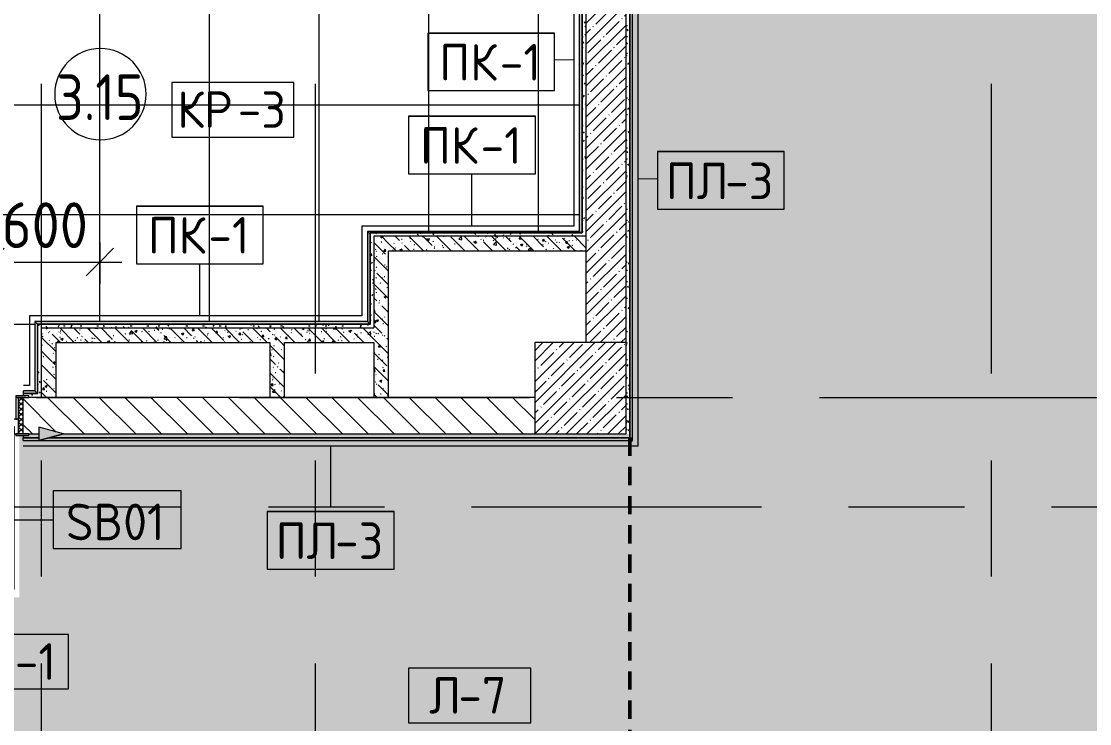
# Model space of a CAD drawing. Header units: millimetres. Extents: x -5368 to 196898, y -8553 to 29000.
# Drawn here: x 16900 to 22747, y 9314 to 13159 of the extents above; entities that cross this region are included whole.
import ezdxf

# ---------------------------------------------------------------- set-up
doc = ezdxf.new("R2010")
doc.units = ezdxf.units.MM
doc.linetypes.add('200_ШТРИХ__ш1_п0_6_', pattern=[160, 100, -60])
doc.linetypes.add('Осевая', pattern=[3175, 635, -476.25, 1587.5, -476.25])
for name, color, linetype, lineweight in [('A-ANNO-DIMS', 7, 'Continuous', 9), ('A-ANNO-DIMS-100', 7, 'Continuous', 9), ('A-AREA-IDEN', 7, 'Continuous', 9), ('A-DETL-1', 7, '200_ШТРИХ__ш1_п0_6_', 50), ('A-DETL-GENF', 7, 'Continuous', 9), ('A-DOOR', 7, 'Continuous', 9), ('A-DOOR-1', 7, 'Continuous', 13), ('A-DOOR-FRAM', 7, 'Continuous', 13), ('A-DOOR-FRAM-1', 7, 'Continuous', 9), ('A-FLOR-HRAL-IDEN', 7, 'Continuous', 9), ('A-FLOR-IDEN', 7, 'Continuous', 9), ('A-FLOR-PATT', 7, 'Continuous', 9), ('A-GENM-IDEN', 7, 'Continuous', 9), ('A-WALL', 7, 'Continuous', 9), ('I-WALL', 7, 'Continuous', 9), ('S-COLS', 7, 'Continuous', 9), ('Оси-2', 7, 'Осевая', 9)]:
    doc.layers.add(name, color=color, linetype=linetype, lineweight=lineweight)
for name, color, linetype, lineweight, true_color in [('A-FLOR-1', 7, 'Continuous', 9, 0x787878), ('A-GENM-1', 7, 'Continuous', 9, 0x004000), ('A-GENM-2', 7, 'Continuous', 9, 0x8000ff), ('A-WALL-1', 9, 'Continuous', 9, 0x808080), ('A-WALL-FNSH-1', 9, 'Continuous', 9, 0x808080), ('I-WALL-1', 7, 'Continuous', 9, 0x787878), ('I-WALL-2', 9, 'Continuous', 9, 0x808080), ('S-COLS-1', 9, 'Continuous', 9, 0x808080)]:
    doc.layers.add(name, color=color, linetype=linetype, lineweight=lineweight, true_color=true_color)
doc.styles.add('GOST Common', font='GOST_Common.ttf', dxfattribs={"width": 0.9, "height": 250})
doc.styles.add('GOST Common_1', font='GOST_Common.ttf', dxfattribs={"height": 200})
doc.styles.add('ISOCPEUR', font='isocpeur.ttf', dxfattribs={"width": 0.9, "height": 250})
doc.dimstyles.new('ISO-2_5_0_9К_БОЛЬШОЙ_округление_1', dxfattribs={"dimscale": 304.8, "dimtxt": 248.995294, "dimasz": 0.492126, "dimexe": 0.393701, "dimexo": 0, "dimgap": 0, "dimtad": 1, "dimdec": 0, "dimrnd": 10, "dimzin": 0, "dimdsep": 46, "dimtxsty": 'ISOCPEUR', "dimblk1": 'OBLIQUE', "dimblk2": 'OBLIQUE', "dimsah": 1, "dimcen": 0.09, "dimdle": 0.393701, "dimazin": 0, "dimtfac": 1, "dimtdec": 4, "dimtix": 1, "dimtmove": 0, "dimatfit": 3, "dimfxl": 1, "dimtvp": 1, "dimtolj": 1, "dimtzin": 0, "dimarcsym": 2})
pattern_1 = [(135, (0, 0), (-75.43415, -75.43415), [106.68, -17.78, 3.556, -17.78]), (135, (0, 75.39), (-75.43415, -75.43415), []), (50, (0, 0), (127.5292, -11.1576), [13.335, -146.685]), (355, (0, 0), (-24.6697, 133.74), [10.668, -117.348]), (100.451, (10.63, -0.93), (102.85973, 122.5818), [11.333, -124.663]), (46.184, (0, 35.56), (189.7552, -29.4304), [20.002, -220.027]), (96.636, (15.81, 33.1), (166.1822, 173.1996), [17, -186.995]), (351.184, (0, 35.56), (166.184, 173.1976), [16.002, -176.022]), (21, (17.78, 26.67), (106.13027, -71.58603), [13.335, -146.685]), (326, (17.78, 26.67), (43.2619, 128.93175), [10.668, -117.348]), (71.451, (26.62, 20.7), (149.392, 57.34505), [11.333, -124.663]), (37.5, (0, 0), (2.16223, 59.18836), [3.353, -112.573, 3.353, -115.773, -117.792]), (37.5, (0, 0), (2.16223, 59.18836), [-235.052, 3.353, -114.44]), (7.5, (0, 0), (46.77386, 70.12615), [3.353, -64.567, 3.353, -109.906, -44.894]), (7.5, (0, 0), (46.77386, 70.12615), [-181.178, 3.353, -41.542]), (327.5, (-39.65, 0), (94.91367, -4.01009), [3.353, -41.097, 3.353, -135.331, -184.023]), (327.5, (-39.65, 0), (94.91367, -4.01009), [-183.134, 3.353, -180.67]), (317.5, (-57.43, 0), (103.69057, 17.79882), [3.353, -54.432, 3.353, -88.748, -130.683]), (317.5, (-57.43, 0), (103.69057, 17.79882), [-149.885, 3.353, -127.33])]
pattern_2 = [(0, (0, 0), (121.92, 30.48), [10.058, -81.382, 10.058, -81.382, -487.68]), (0, (0, 0), (121.92, 30.48), [-182.88, 10.058, -172.822, 10.058, -81.382, -213.36]), (0, (0, 0), (121.92, 30.48), [-457.2, 10.058, -50.902, 10.058, -142.342]), (120, (45.72, 15.24), (-87.356454, 90.345817), [10.058, -81.382, 10.058, -81.382, -487.68]), (120, (45.72, 15.24), (-87.356454, 90.345817), [-182.88, 10.058, -172.822, 10.058, -81.382, -213.36]), (120, (45.72, 15.24), (-87.356454, 90.345817), [-457.2, 10.058, -50.902, 10.058, -142.342]), (240, (60.96, 76.2), (-34.563546, -120.825817), [10.058, -81.382, 10.058, -81.382, -487.68]), (240, (60.96, 76.2), (-34.563546, -120.825817), [-182.88, 10.058, -172.822, 10.058, -81.382, -213.36]), (240, (60.96, 76.2), (-34.563546, -120.825817), [-457.2, 10.058, -50.902, 10.058, -142.342])]

# ---------------------------------------------------------------- blocks, each defined once
blk = doc.blocks.new('110_Дверь_СКБ_1Ст_Внутренняя1 - Д-7_п__950x2100h_Туалет EW30-32897972-План раскладки напольных покрытий 3 этажа в осях 1-12')
at = {"layer": 'A-DOOR'}
h = blk.add_hatch(dxfattribs=at)
h.set_pattern_fill('FP_17', color=256, style=0, pattern_type=2)
h.set_pattern_definition([(135, (1826.41, 164.685), (-14.14214, -14.14214), []), (225, (1826.41, 164.685), (14.14214, -14.14214), [])])
h.paths.add_polyline_path([(487.5, 100), (462.5, 100), (462.5, -100), (487.5, -100)])
at = {"layer": 'A-DOOR-FRAM-1'}
h = blk.add_hatch(dxfattribs=at)
h.set_pattern_fill('FP_18', color=256, style=0, pattern_type=2)
h.set_pattern_definition([(45, (-296.384, 164.685), (-14.1421, 14.1421), []), (135, (-296.384, 164.685), (-14.1421, -14.1421), [])])
h.paths.add_polyline_path([(-437.5, 100), (-462.5, 100), (-462.5, -100), (-437.5, -100)])
at = {"layer": 'A-DOOR'}
blk.add_arc((-412.5, 100), 850, 360, 90, dxfattribs=at)
at = {"layer": 'A-DOOR-1'}
for p, q in [((-412.5, 950), (-412.5, 100)), ((-372.5, 950), (-412.5, 950)), ((-372.5, 100), (-372.5, 950)), ((-412.5, 100), (-372.5, 100))]:
    blk.add_line(p, q, dxfattribs=at)
at = {"layer": 'A-DOOR-FRAM'}
for p, q in [((-422.5, 108), (-492.5, 108)), ((-492.5, 108), (-492.5, 100)), ((-492.5, 100), (-422.5, 100)), ((-437.5, 100), (-462.5, 100)), ((-462.5, 100), (-462.5, -100)), ((-412.5, 100), (-437.5, 100)), ((-437.5, 100), (-437.5, 20)), ((-437.5, -100), (-437.5, 100)), ((-422.5, 100), (-437.5, 100)), ((-437.5, 100), (-437.5, 99)), ((-437.5, 99), (-422.5, 99)), ((-422.5, 100), (-422.5, 108)), ((-422.5, 99), (-422.5, 100)), ((-412.5, 60), (-412.5, 100)), ((-402.5, 60), (-412.5, 60)), ((-402.5, 20), (-402.5, 60)), ((437.5, 60), (427.5, 60)), ((427.5, 60), (427.5, 20)), ((437.5, 100), (437.5, 60)), ((462.5, 100), (437.5, 100)), ((517.5, 108), (447.5, 108)), ((447.5, 108), (447.5, 100)), ((462.5, 100), (447.5, 100)), ((447.5, 100), (447.5, 99)), ((447.5, 100), (517.5, 100)), ((447.5, 99), (462.5, 99)), ((462.5, 20), (462.5, 100)), ((487.5, 100), (462.5, 100)), ((462.5, 100), (462.5, -100)), ((462.5, 99), (462.5, 100)), ((487.5, -100), (487.5, 100)), ((517.5, 100), (517.5, 108)), ((-437.5, 20), (-402.5, 20)), ((-422.5, 20), (-437.5, 20)), ((-437.5, 20), (-437.5, -100)), ((-422.5, -100), (-422.5, 20)), ((427.5, 20), (462.5, 20)), ((462.5, 20), (447.5, 20)), ((447.5, 20), (447.5, -100)), ((462.5, -100), (462.5, 20)), ((-422.5, -100), (-492.5, -100)), ((-492.5, -100), (-492.5, -108)), ((-492.5, -108), (-422.5, -108)), ((-462.5, -100), (-437.5, -100)), ((-437.5, -100), (-422.5, -100)), ((-422.5, -108), (-422.5, -100)), ((447.5, -100), (462.5, -100)), ((517.5, -100), (447.5, -100)), ((447.5, -100), (447.5, -108)), ((447.5, -108), (517.5, -108)), ((462.5, -100), (487.5, -100)), ((517.5, -108), (517.5, -100))]:
    blk.add_line(p, q, dxfattribs=at)
blk = doc.blocks.new('BSC_Колонна _Прямоугольная - 500х500-V15-План раскладки напольных покрытий 3 этажа в осях 1-12')
at = {"layer": 'S-COLS'}
h = blk.add_hatch(dxfattribs=at)
h.set_pattern_fill('FP_20', color=256, style=0, pattern_type=2)
h.set_pattern_definition([(45, (-19960, -11150), (-57.02463, 57.02463), []), (45, (-19902.975, -11150), (-57.02463, 57.02463), [100.806, -20.161, 3.353, -16.808])])
h.paths.add_polyline_path([(-250, -250), (250, -250), (250, 250), (-250, 250)])
at = {"layer": 'S-COLS-1'}
for p, q in [((250, 250), (-250, 250)), ((-250, 250), (-250, -250)), ((250, -250), (250, 250)), ((-250, -250), (250, -250))]:
    blk.add_line(p, q, dxfattribs=at)
blk = doc.blocks.new('Плинтус - Плинтус темный _ст_школа_-33413896-План раскладки напольных покрытий 3 этажа в осях 1-12')
at = {"layer": 'A-GENM-1'}
blk.add_hatch(color=256, dxfattribs=at).paths.add_polyline_path([(-15, -15), (2865, -15), (2880, 0), (0, 0)])
for p, q in [((-45, -45), (2835, -45)), ((0, 0), (-15, -15)), ((-15, -15), (2865, -15)), ((0, 0), (2880, 0)), ((2865, -15), (2880, 0))]:
    blk.add_line(p, q, dxfattribs=at)
blk = doc.blocks.new('Плинтус - Плинтус темный _ст_школа_-33413861-План раскладки напольных покрытий 3 этажа в осях 1-12')
at = {"layer": 'A-GENM-1'}
h = blk.add_hatch(color=256, dxfattribs=at)
h.paths.add_polyline_path([(3336, -15), (3321, 0), (141.6, 0), (85.6, -15), (2121.6, -15)])
h.paths.add_polyline_path([(61.4, -15), (84.8, -15), (84.8, 0), (0, 0), (0, -15)])
for p, q in [((0, 0), (84.8, 0)), ((0, -15), (0, 0)), ((0, -15), (84.8, -15)), ((0, -45), (3366, -45)), ((85.6, -15), (3336, -15)), ((141.6, 0), (3321, 0)), ((3336, -15), (3321, 0))]:
    blk.add_line(p, q, dxfattribs=at)
blk = doc.blocks.new('Плинтус - Плинтус керамогранит светло-серый-29857476-План раскладки напольных покрытий 3 этажа в осях 1-12')
at = {"layer": 'A-GENM-2'}
blk.add_hatch(color=256, dxfattribs=at).paths.add_polyline_path([(1897.1, -8.7), (1897.1, 0), (10, 0), (10, -15), (1890.9, -15)])
for p, q in [((10, 0), (1897.2, 0)), ((10, -15), (1890.9, -15)), ((10, -45), (1860.9, -45)), ((1890.9, -15), (1897.3, -8.6))]:
    blk.add_line(p, q, dxfattribs=at)
blk = doc.blocks.new('Плинтус - Плинтус керамогранит светло-серый-29857477-План раскладки напольных покрытий 3 этажа в осях 1-12')
at = {"layer": 'A-GENM-2'}
blk.add_hatch(color=256, dxfattribs=at).paths.add_polyline_path([(1160, 0), (1159, 0), (1159, -8.7), (8.7, -8.7), (15, -15), (1175, -15), (1168.7, -8.7)])
for p, q in [((8.6, -8.6), (15, -15)), ((15, -15), (1175, -15)), ((45, -45), (1205, -45)), ((1175, -15), (1160, 0))]:
    blk.add_line(p, q, dxfattribs=at)
blk = doc.blocks.new('Плинтус - Плинтус керамогранит светло-серый-29857478-План раскладки напольных покрытий 3 этажа в осях 1-12')
at = {"layer": 'A-GENM-2'}
blk.add_hatch(color=256, dxfattribs=at).paths.add_polyline_path([(492.1, 0), (0, 0), (-15, -15), (477.1, -15)])
for p, q in [((-45, -45), (447.1, -45)), ((0, 0), (-15, -15)), ((-15, -15), (477.1, -15)), ((0, 0), (492.1, 0)), ((477.1, -15), (492.1, 0))]:
    blk.add_line(p, q, dxfattribs=at)
blk = doc.blocks.new('Плинтус - Плинтус керамогранит светло-серый-29857479-План раскладки напольных покрытий 3 этажа в осях 1-12')
at = {"layer": 'A-GENM-2'}
blk.add_hatch(color=256, dxfattribs=at).paths.add_polyline_path([(1820, 0), (0, 0), (15, -15), (1835, -15)])
for p, q in [((0, 0), (1820, 0)), ((0, 0), (15, -15)), ((15, -15), (1835, -15)), ((45, -45), (1865, -45)), ((1835, -15), (1820, 0))]:
    blk.add_line(p, q, dxfattribs=at)
blk = doc.blocks.new('Плинтус - Плинтус керамогранит светло-серый-29857480-План раскладки напольных покрытий 3 этажа в осях 1-12')
at = {"layer": 'A-GENM-2'}
blk.add_hatch(color=256, dxfattribs=at).paths.add_polyline_path([(380.8, 0), (0, 0), (-15, -15), (365.8, -15)])
for p, q in [((-45, -45), (335.8, -45)), ((0, 0), (-15, -15)), ((-15, -15), (365.8, -15)), ((0, 0), (380.8, 0)), ((365.8, -15), (380.8, 0))]:
    blk.add_line(p, q, dxfattribs=at)
blk = doc.blocks.new('Плинтус - Плинтус керамогранит светло-серый-29857481-План раскладки напольных покрытий 3 этажа в осях 1-12')
at = {"layer": 'A-GENM-2'}
blk.add_hatch(color=256, dxfattribs=at).paths.add_polyline_path([(77.2, 0), (0, 0), (15, -15), (77.2, -15)])
for p, q in [((0, 0), (77.2, 0)), ((0, 0), (15, -15)), ((15, -15), (77.2, -15)), ((45, -45), (77.2, -45)), ((77.2, 0), (77.2, -15))]:
    blk.add_line(p, q, dxfattribs=at)
blk = doc.blocks.new('Начало раскладки_красным - Начало раскладки_красным-26110621-План раскладки напольных покрытий 3 этажа в осях 1-12')
at = {"layer": 'A-DETL-GENF'}
for points in [[(-36.2, 264.8), (36.2, 264.8), (0, 400)], [(-264.8, -36.2), (-264.8, 36.2), (-400, 0)], [(264.8, -36.2), (400, 0), (264.8, 36.2)]]:
    blk.add_hatch(color=256, dxfattribs=at).paths.add_polyline_path(points)
for p, q in [((0, 400), (-36.2, 264.8)), ((0, 400), (-36.2, 264.8)), ((36.2, 264.8), (0, 400)), ((0, 400), (36.2, 264.8)), ((-36.2, 264.8), (36.2, 264.8)), ((-36.2, 264.8), (36.2, 264.8)), ((0, 30), (0, 264.8)), ((-264.8, 36.2), (-400, 0)), ((-400, 0), (-264.8, 36.2)), ((-400, 0), (-264.8, -36.2)), ((-400, 0), (-264.8, -36.2)), ((-264.8, -36.2), (-264.8, 36.2)), ((-264.8, 36.2), (-264.8, -36.2)), ((-30, 0), (-264.8, 0)), ((30, 0), (264.8, 0)), ((400, 0), (264.8, 36.2)), ((264.8, 36.2), (264.8, -36.2)), ((400, 0), (264.8, 36.2)), ((264.8, 36.2), (264.8, -36.2)), ((400, 0), (264.8, -36.2)), ((264.8, -36.2), (400, 0))]:
    blk.add_line(p, q, dxfattribs=at)
blk.add_circle((0, 0), 30, dxfattribs=at)
blk = doc.blocks.new('Марка_Помещения - Номер-25198446-План раскладки напольных покрытий 3 этажа в осях 1-12')
at = {"layer": 'A-AREA-IDEN'}
for start, end in [(360, 180), (180, 360)]:
    blk.add_arc((0, 0), 2.5, start, end, dxfattribs=at)
blk = doc.blocks.new('М_перекрытий_ЭП - Типоразмер-25383776-План раскладки напольных покрытий 3 этажа в осях 1-12')
at = {"layer": 'A-FLOR-IDEN'}
for p, q in [((3.352, 1.578), (-3.336, 1.578)), ((-3.336, 1.578), (-3.336, -1.406)), ((3.352, -1.406), (3.352, 1.578)), ((-3.336, -1.406), (3.352, -1.406))]:
    blk.add_line(p, q, dxfattribs=at)
blk = doc.blocks.new('DIMBLOCK28-План раскладки напольных покрытий 3 этажа в осях 1-12')
at = {"layer": 'A-ANNO-DIMS-100'}
for p, q in [((16730, 11300), (16730, 11961.2)), ((17330, 11947.3), (17330, 11721.2)), ((17330, 11841.2), (17330, 11947.3)), ((16730, 11841.2), (17450, 11841.2)), ((16730, 11841.2), (16730, 11300))]:
    blk.add_line(p, q, dxfattribs=at)
at = {"layer": 'A-ANNO-DIMS-100', "lineweight": 20}
for p, q in [((16730, 11841.2), (16805, 11916.2)), ((17330, 11841.2), (17405, 11916.2)), ((16730, 11841.2), (16655, 11766.2)), ((17330, 11841.2), (17255, 11766.2))]:
    blk.add_line(p, q, dxfattribs=at)
at = {"layer": 'A-ANNO-DIMS-100', "color": 0, "insert": (16793, 12167.8), "char_height": 250, "width": 568.858, "attachment_point": 1, "line_spacing_factor": 1.149209, "style": 'ISOCPEUR'}
blk.add_mtext('600', dxfattribs=at)
blk = doc.blocks.new('_Oblique')
at = {"color": 0, "linetype": 'ByBlock', "lineweight": -2}
blk.add_line((-0.5, -0.5), (0.5, 0.5), dxfattribs=at)
blk = doc.blocks.new('Mark Reiling - Mark Reiling-26174330-План раскладки напольных покрытий 3 этажа в осях 1-12')
at = {"layer": 'A-GENM-IDEN'}
for p, q in [((-3.47, 1.49), (-3.47, -1.663)), ((-3.47, 1.49), (3.47, 1.49)), ((3.47, 1.49), (-3.47, 1.49)), ((-3.47, 1.49), (-3.47, -1.663)), ((3.47, -1.663), (3.47, 1.49)), ((3.47, -1.663), (3.47, 1.49)), ((-3.47, -1.663), (3.47, -1.663)), ((-3.47, -1.663), (3.47, -1.663))]:
    blk.add_line(p, q, dxfattribs=at)
blk = doc.blocks.new('М_ограждение1 - Типоразмер-32868623-План раскладки напольных покрытий 3 этажа в осях 1-12')
at = {"layer": 'A-FLOR-HRAL-IDEN'}
for p, q in [((3.352, 1.797), (-3.648, 1.797)), ((-3.648, 1.797), (-3.648, -1.359)), ((3.352, -1.359), (3.352, 1.797)), ((-3.648, -1.359), (3.352, -1.359))]:
    blk.add_line(p, q, dxfattribs=at)

msp = doc.modelspace()

# ---------------------------------------------------------------- hatches: boundary and pattern name
at = {"layer": 'A-FLOR-PATT'}
h = msp.add_hatch(color=256, dxfattribs=at)
h.paths.add_polyline_path([(3168.2, 7680), (3168.2, 7682.7), (2007, 7682.7), (2007, 7680), (2242.9, 7680), (2243.2, 7682.7), (2333.2, 7682.7), (2333.4, 7680), (2549.5, 7680)])
h.paths.add_polyline_path([(3219.7, 7703.5), (3235, 7703.5), (3235, 7730), (3225, 7730), (3225, 7760), (3270, 7760), (3270, 7908), (3285, 7908), (3285, 7920), (4098.1, 7921), (4098.1, 8902), (4210.3, 8899.4), (4321.5, 8884.3), (4430.3, 8856.6), (4535.2, 8817), (4635, 8765.7), (4728.5, 8703.6), (4814.3, 8631.3), (4891.4, 8549.8), (4958.9, 8460.1), (5015.9, 8363.4), (5061.6, 8261), (5095.4, 8154), (5134.3, 8218.9), (5181.8, 8277.7), (5237, 8329.5), (5298.9, 8373), (5367.6, 8408.1), (5437.6, 8432.5), (5511.8, 8447.2), (5587.3, 8451.5), (5587.3, 7920), (13584.2, 7921), (13584.2, 8947.1), (13697.2, 8945.7), (13809.3, 8932), (13919.4, 8906.3), (14026, 8868.9), (14128, 8820.2), (14224.1, 8760.8), (14320, 8684.8), (14394.3, 8612.7), (14466.5, 8525.7), (14532.7, 8423.9), (14580.6, 8331.1), (14621.2, 8225.6), (14650.3, 8116.4), (14688.7, 8162.2), (14734, 8201.2), (14785, 8232.4), (14840.3, 8254.9), (14898.6, 8268.2), (14958.3, 8271.9), (14958.3, 7920), (20210.1, 7920.5), (20210.1, 7935.5), (22604.9, 7935.5), (22604.9, 8947.1), (22717.9, 8945.7), (22830.1, 8932), (22940.1, 8906.3), (23046.7, 8868.9), (23152.1, 8818.1), (23244.8, 8760.8), (23340.7, 8684.8), (23415, 8612.7), (23487.2, 8525.7), (23553.4, 8423.9), (23601.3, 8331.1), (23642, 8225.6), (23671, 8116.4), (23709.4, 8162.2), (23754.7, 8201.2), (23805.7, 8232.4), (23861, 8254.9), (23919.3, 8268.2), (23979, 8271.9), (23979, 7920), (26415, 7921), (26415, 8900), (26455, 8900), (26455, 8793.6), (26538.9, 8793.4), (26642.1, 8781.1), (26743.2, 8756.9), (26840.8, 8721.2), (26933.6, 8674.4), (27020.4, 8617.2), (27099.9, 8550.3), (27171.2, 8474.6), (27233.2, 8391.2), (27285.1, 8301.2), (27326.2, 8205.7), (27355.9, 8106.1), (27374, 8003.8), (27380, 7920), (27465, 7921), (27465, 7936), (30494.4, 7936), (30494.4, 8897.4), (30606.6, 8894.9), (30717.8, 8879.7), (30826.6, 8852.1), (30936.9, 8809.8), (31031.4, 8761.2), (31124.9, 8699.1), (31210.7, 8626.8), (31287.9, 8545.3), (31355.4, 8455.6), (31412.4, 8358.9), (31458.1, 8256.4), (31492, 8149.4), (31531.6, 8215.2), (31578.5, 8273.3), (31633.8, 8325), (31695.7, 8368.6), (31763.5, 8403.3), (31834.6, 8428), (31908.9, 8442.7), (31984.5, 8446.9), (31984.5, 7920), (33010, 7921), (33010, 7936), (38504, 7936), (38504, 7989.9), (38498.9, 7989.9), (38498.9, 8117.6), (37568, 8117.6), (37573.3, 8219.4), (37590.7, 8325.3), (37615.8, 8418.6), (37652.5, 8513.7), (37698.9, 8604.4), (37757.7, 8693.5), (37819.1, 8768.8), (37891.4, 8840.6), (37970.9, 8904.5), (38056.7, 8959.6), (38155, 9008.1), (38243.2, 9041.4), (38135.8, 9081.9), (38044.9, 9127.3), (37955.6, 9184.5), (37871.9, 9252), (37795.9, 9328.1), (37728.6, 9411.9), (37670.7, 9502.5), (37623, 9598.8), (37585.9, 9699.7), (37559.9, 9804), (37545.3, 9910.5), (37542.3, 10018), (38498.9, 10018), (38498.9, 10129.9), (38519, 10130), (38504, 10145), (38504, 10664), (37954, 10664), (37954, 11235), (38234, 11235), (38234, 12138.5), (38041.4, 12138.5), (38041.4, 13508.5), (38239.6, 13508.5), (38234, 13514.1), (38234, 14964), (33646, 14964), (33646, 14565), (32974, 14565), (32974, 14944), (31797.6, 14944), (31797.6, 13744), (31781.2, 13744), (31781.2, 10859), (20231, 10859), (20230, 10864), (16910, 10864), (16910, 10879), (16910, 10880), (16910, 10892), (16888.9, 10892), (16888.9, 10005.1), (16787.2, 10008.6), (16686.5, 10023.7), (16588.2, 10050), (16493.5, 10087.4), (16403.7, 10135.3), (16319.9, 10193.1), (16243.2, 10260), (16174.6, 10335.2), (16114.9, 10417.7), (16065.1, 10506.4), (16023.3, 10608.1), (15995.7, 10705.3), (15979.7, 10798.2), (15973.9, 10892), (15960, 10892), (15960, 10880), (15361, 10880), (15361, 10892), (15336, 10892), (15336, 10890), (15333.9, 10890), (15333.9, 10005.1), (15232.2, 10008.6), (15131.5, 10023.7), (15033.2, 10050), (14938.5, 10087.4), (14848.7, 10135.3), (14764.9, 10193.1), (14688.2, 10260), (14619.6, 10335.2), (14559.9, 10417.7), (14510.1, 10506.4), (14468.3, 10608.1), (14440.7, 10705.3), (14424.7, 10798.2), (14418.9, 10892), (14411, 10892), (14411, 10880), (14411, 10879), (14411, 10864), (12925.3, 10864), (12925.3, 10880), (425, 10880), (425, 10615.3), (411, 10600.3), (412, 10598.3), (414.3, 10596), (432, 10596), (432, 8796), (412, 8796), (412, 8795), (426, 8781), (426, 8536), (1286, 8536), (1286, 7936), (1885, 7936), (1885, 7921), (1885, 7920), (1885, 7908), (1899.8, 7908), (1899.8, 8506.5), (3269.7, 8506.5), (3269.7, 7906.5), (3219.7, 7906.5), (3219.7, 8456.5), (1949.8, 8456.5), (1949.8, 7906.5), (1900, 7906.5), (1900, 7760), (1945, 7760), (1945, 7730), (1935, 7730), (1935, 7703.5), (3168.2, 7703.5)])
h.paths.add_polyline_path([(31894.5, 7920), (31894.5, 8349.4), (31827.3, 8331.6), (31763.1, 8303.4), (31704.8, 8266.4), (31652.5, 8220.5), (31607.8, 8167.2), (31571.8, 8107.7), (31545.3, 8043.4), (31528.9, 7975.8), (31524.2, 7920), (31875, 7920)])
h.paths.add_polyline_path([(31432.2, 7920), (31426.9, 8011.3), (31408.7, 8114.6), (31378.7, 8215.2), (31337.2, 8311.6), (31284.9, 8402.6), (31222.4, 8486.9), (31150.5, 8563.4), (31070.3, 8631), (30982.7, 8689), (30889.1, 8736.3), (30790.6, 8772.6), (30688.5, 8797.2), (30584.4, 8809.8), (30584.4, 7920), (31426.9, 7920)])
h.paths.add_polyline_path([(26883.4, 7920), (27288.8, 7921), (27282.8, 8003.8), (27268.1, 8086.7), (27240.9, 8176.8), (27203.4, 8263.2), (27156.1, 8344.5), (27099.6, 8419.9), (27034.7, 8488), (26962.3, 8548.2), (26883.4, 8599.5), (26799, 8641.2), (26710.3, 8672.8), (26618.6, 8693.8), (26525, 8704), (26525, 7920), (26585.9, 7920)])
h.paths.add_polyline_path([(23602, 7920), (23597.7, 8003.8), (23578.3, 8116.4), (23549.5, 8216.5), (23515.1, 8303.3), (23466.4, 8395.2), (23408.1, 8481.2), (23333.9, 8566.8), (23265.1, 8631.8), (23182.3, 8694.6), (23093, 8748), (22998.6, 8791.3), (22899.9, 8824.2), (22798.3, 8846.1), (22694.9, 8856.8), (22694.9, 7920), (23597.7, 7920)])
h.paths.add_polyline_path([(23698.7, 7920), (23889, 7921), (23889, 8169.4), (23834.5, 8145.8), (23786.2, 8111.2), (23746.4, 8067.1), (23716.8, 8015.7), (23698.7, 7959.1), (23694.9, 7920)])
h.paths.add_polyline_path([(14813.8, 7920), (14868.3, 7920), (14868.3, 8169.4), (14813.8, 8145.8), (14765.5, 8111.2), (14725.7, 8067.1), (14696.1, 8015.7), (14678, 7959.1), (14674.2, 7920), (14791.7, 7920)])
h.paths.add_polyline_path([(14532.7, 7920), (14581.3, 7920), (14576.9, 8003.8), (14557.6, 8116.4), (14528.8, 8216.5), (14494.3, 8303.3), (14445.7, 8395.2), (14387.3, 8481.2), (14313.2, 8566.8), (14244.4, 8631.8), (14161.5, 8694.6), (14072.3, 8748), (13977.8, 8791.3), (13879.2, 8824.2), (13777.6, 8846.1), (13674.2, 8856.8), (13674.2, 7920), (14224.3, 7920)])
h.paths.add_polyline_path([(5395, 7920), (5499.8, 7920), (5499.8, 8354.4), (5431.9, 8336.6), (5366.2, 8307.7), (5302.8, 8266.1), (5255.6, 8224.7), (5210.6, 8170.9), (5174.5, 8110.8), (5148, 8045.8), (5131.9, 7977.5), (5127.4, 7920), (5367.6, 7920)])
h.paths.add_polyline_path([(5012.2, 7920), (5035.7, 7920), (5030.4, 8012.3), (5012.2, 8115.7), (4982.2, 8216.2), (4940.7, 8312.6), (4888.1, 8404), (4825.9, 8487.9), (4754.1, 8564.3), (4673.9, 8632), (4586.4, 8689.9), (4492.8, 8737.3), (4394.3, 8773.6), (4292.3, 8798.2), (4188.1, 8810.8), (4188.1, 7920)])
h.paths.add_polyline_path([(26365, 7921), (24051, 7921), (24051, 7936), (26365, 7936)])
h.paths.add_polyline_path([(17270, 7921), (15009.3, 7921), (15009.3, 7936), (20209.3, 7936), (20209.3, 7921), (17658.1, 7921)])
h.paths.add_polyline_path([(9417.1, 7921), (6529.3, 7921), (6530, 7936), (13569.3, 7936), (13569.3, 7921), (10790.6, 7921)])
h.paths.add_polyline_path([(3308.9, 7921), (3285, 7921), (3285, 7936), (4030, 7936), (4030, 7921), (3313.3, 7921)])
h.paths.add_polyline_path([(38498.9, 8207.6), (38498.9, 8994.8), (38435.6, 8990.8), (38342.6, 8975.2), (38243.2, 8946.2), (38147.8, 8905.6), (38068, 8861.4), (37987, 8803.7), (37913.1, 8737.2), (37847.1, 8662.7), (37790, 8581.2), (37742.4, 8493.9), (37705, 8401.7), (37678.3, 8305.8), (37662.6, 8207.6), (38462.7, 8207.6)])
h.paths.add_polyline_path([(38498.9, 9089.2), (38498.9, 9928), (37634.3, 9928), (37647.7, 9824.3), (37673, 9722.8), (37709.8, 9624.9), (37757.7, 9531.9), (37816, 9445), (37883.9, 9365.5), (37960.6, 9294.3), (38046.1, 9231.8), (38142.3, 9178), (38232.1, 9139.9), (38332.5, 9110.4), (38440.7, 9092.4)])
h.paths.add_polyline_path([(16798.9, 10097.9), (16798.9, 10891), (16465.2, 10891), (16465.2, 10863.8), (16363.5, 10891), (16064.5, 10891), (16070.5, 10798.2), (16090, 10697.9), (16122.3, 10600.2), (16160.4, 10517.8), (16212.9, 10433.3), (16275.5, 10356), (16347.1, 10286.9), (16426.7, 10227.3), (16513, 10177.8), (16604.8, 10139.5), (16700.6, 10112.7), (16787.2, 10099.7)])
h.paths.add_polyline_path([(15243.9, 10097.9), (15243.9, 10890), (15163.2, 10890), (15065.3, 10863.8), (15065.3, 10890), (14535.7, 10890), (14535.7, 10863.8), (14510.7, 10870.5), (14515.5, 10798.2), (14535, 10697.9), (14567.3, 10600.2), (14605.4, 10517.8), (14657.9, 10433.3), (14720.5, 10356), (14792.1, 10286.9), (14871.7, 10227.3), (14958, 10177.8), (15049.8, 10139.5), (15145.6, 10112.7), (15232.2, 10099.7)])
h.paths.add_polyline_path([(38520, 10130), (38519, 10680), (38519, 10679), (38519, 10130)])
h.paths.add_polyline_path([(38494.5, 10679), (38494.5, 10680), (37970, 10680), (37970.2, 10679), (38260.7, 10679)])
h.paths.add_polyline_path([(15960, 10864), (15361, 10864), (15361, 10879), (15960, 10879), (15960, 10871.3)])
h.paths.add_polyline_path([(390, 10876.4), (410, 10876.4), (410, 10880), (336, 10880), (336, 10876.4)])
h.paths.add_polyline_path([(17658.1, 10879), (20231, 10880), (20230, 10880), (17130, 10879)])
h.paths.add_polyline_path([(38250, 11220), (38250, 11221), (38249, 11220)])
h.paths.add_polyline_path([(38532, 12100), (38532, 12124.3), (38490, 12124.3), (38490, 12100)])
h.paths.add_polyline_path([(38680, 12161), (38680, 12185), (38710, 12185), (38710, 12175), (38750, 12175), (38750, 12368.8), (38747.7, 12370), (38747.7, 13475), (38710, 13475), (38710, 13465), (38680, 13465), (38680, 13505), (38641.4, 13505), (38641.4, 13499.1), (38677.9, 13499.1), (38662.9, 13484.1), (38641.4, 13484.1), (38641.4, 13458.5), (38533.5, 13458.5), (38533.5, 12188.5), (38641.4, 12188.5), (38641.4, 12161)])
h.paths.add_polyline_path([(38260.7, 12188.5), (38488.5, 12188.5), (38488.5, 13458.5), (38091.4, 13458.5), (38091.4, 12188.5), (38250, 12188.5)])
h.paths.add_polyline_path([(38490, 13525), (38532, 13526.1), (38532, 13550), (38490, 13550), (38490, 13532.1)])
h.paths.add_polyline_path([(31781.2, 13759), (31782.6, 13760), (31782.6, 14960), (31781.2, 14959), (31781.2, 13760)])
h.paths.add_polyline_path([(33630, 14580), (33631, 14580.1), (33631, 14979), (33630, 14979), (33630, 14600)])
h.paths.add_polyline_path([(32989, 14580), (32990, 14580), (32989, 14960), (32989, 14959), (32989, 14580.3)])
h = msp.add_hatch(color=256, dxfattribs=at)
h.paths.add_polyline_path([(31782.2, 10859), (31782.2, 13744), (20246, 13744), (20246, 10864), (20242.2, 10864), (20242.2, 10859), (28646.2, 10859)])
h.paths.add_polyline_path([(12925.3, 10880), (12925.3, 11760), (12361.3, 11760.5), (12361.3, 11800), (12925.3, 11800), (12925.3, 12640), (12361.3, 12640), (12361.3, 12680), (12925.3, 12680), (12925.3, 13520), (12361.3, 13520), (12361.3, 13560), (12925.3, 13560), (12925.3, 14429.9), (12361.3, 14429.9), (12361.3, 14469.9), (12925.3, 14469.9), (12925.3, 14565), (12114.5, 14565), (12114.5, 14560), (10314.5, 14560), (10314.5, 14565), (8900, 14565), (8900, 14560), (7100, 14560), (7100, 14565), (6124, 14565), (6124, 14964), (5676, 14964), (5676, 13984), (3094, 13984), (3094, 14944), (426, 14944), (426, 13574), (411, 13559), (415.3, 13554.7), (432, 13554.7), (432, 11754.7), (413.1, 11754.7), (425, 11742.8), (425, 10880), (12164.1, 10880)])
h.paths.add_polyline_path([(3109, 13999), (3110, 14000), (3109, 13999.5)])
h.paths.add_polyline_path([(12940.3, 14469.9), (12941.3, 14469.9), (12940.3, 14519.9)])
h.paths.add_polyline_path([(6139, 14580), (6140, 14580), (6139, 14580.8)])
h.paths.add_polyline_path([(12941.2, 14976), (12941.3, 14976), (12941.2, 14979)])
h = msp.add_hatch(dxfattribs=at)
h.set_pattern_fill('FP_38', color=256, style=0, pattern_type=2)
h.set_pattern_definition([(270, (17930, 12701), (600, 4e-14), []), (0, (17930, 12701), (0, 600), [])])
h.paths.add_polyline_path([(16330, 10911), (16371.1, 10911), (16465.2, 10936.2), (16465.2, 10911), (16860, 10911.6), (16860, 10940), (16850, 10940), (16850, 10980), (16870, 10980), (16870, 11108), (16910, 11108), (16910, 11120), (16990, 11121), (16990, 11500), (18810, 11501), (18809, 11501), (16989, 11500), (16989, 11120.2), (16911.8, 11120.2), (16911.8, 11135.2), (16974, 11135.2), (16974, 11516), (18794, 11516), (18794, 12008.1), (19954, 12008.1), (19954, 13889), (18599.3, 13889), (18599.3, 14569), (18079.3, 14569), (18079.3, 14949), (16922, 14949), (16922, 14238), (15906, 14238), (15906, 11136), (15961, 11136), (15960, 11121), (15891, 11121), (15891, 14249), (16911, 14250), (16910, 14250), (15890, 14249), (15891, 11120), (15960, 11120), (15960, 11108), (16000, 11108), (16000, 10980), (16020, 10980), (16020, 10940), (16010, 10940), (16010, 10911), (16284.6, 10911)])
h.paths.add_polyline_path([(16766.2, 11164.8), (16693.8, 11164.8), (16730, 11300)])
at = {"layer": 'I-WALL'}
h = msp.add_hatch(dxfattribs=at)
h.set_pattern_fill('FP_12', color=256, style=0, pattern_type=2)
h.set_pattern_definition([(45, (0, 0), (-57.02463, 57.02463), []), (45, (57.025, 0), (-57.02463, 57.02463), [100.806, -20.161, 3.353, -16.808])])
h.paths.add_polyline_path([(20210, 11400), (20210, 14980), (19990, 14980), (19990, 11400)])
h = msp.add_hatch(dxfattribs=at)
h.set_pattern_fill('FP_10', color=256, style=0, pattern_type=2)
h.set_pattern_definition([(135, (0, 0), (-70.7107, -70.7107), [])])
h.paths.add_polyline_path([(19710, 10900), (19710, 11100), (16910, 11100), (16910, 10900), (16994.8, 10900), (16994.8, 10936.2), (17130, 10900), (19031.6, 10900)])
h.paths.add_polyline_path([(15941.2, 10900), (15960, 10900), (15960, 11100), (15361, 11100), (15361, 10900), (15930, 10900)])
h.paths.add_polyline_path([(14400.5, 10900), (14411, 10902.8), (14411, 11100), (14210, 11100), (14210, 10900), (14381, 10900)])
at = {"layer": 'I-WALL-1'}
h = msp.add_hatch(dxfattribs=at)
h.set_pattern_fill('FP_19', color=256, style=0, pattern_type=2)
h.set_pattern_definition(pattern_1)
h.paths.add_polyline_path([(18910, 11100), (18910, 11981.9), (18830, 11981.9), (18830, 11100)])
h = msp.add_hatch(dxfattribs=at)
h.set_pattern_fill('FP_19', color=256, style=0, pattern_type=2)
h.set_pattern_definition(pattern_1)
h.paths.add_polyline_path([(19990, 11901.9), (19990, 11981.9), (18910, 11981.9), (18910, 11901.9), (19031.6, 11901.9)])
h = msp.add_hatch(dxfattribs=at)
h.set_pattern_fill('FP_19', color=256, style=0, pattern_type=2)
h.set_pattern_definition(pattern_1)
h.paths.add_polyline_path([(17090, 11100), (17090, 11480), (17010, 11480), (17010, 11100)])
h = msp.add_hatch(dxfattribs=at)
h.set_pattern_fill('FP_19', color=256, style=0, pattern_type=2)
h.set_pattern_definition(pattern_1)
h.paths.add_polyline_path([(18830, 11400), (18830, 11480), (17090, 11480), (17090, 11400), (18340, 11400)])
h = msp.add_hatch(dxfattribs=at)
h.set_pattern_fill('FP_19', color=256, style=0, pattern_type=2)
h.set_pattern_definition(pattern_1)
h.paths.add_polyline_path([(18340, 11100), (18340, 11400), (18260, 11400), (18260, 11100)])
at = {"layer": 'I-WALL-2'}
h = msp.add_hatch(dxfattribs=at)
h.set_pattern_fill('FP_36', color=256, style=0, pattern_type=2)
h.set_pattern_definition(pattern_2)
h.paths.add_polyline_path([(19970, 12001.9), (19990, 12001.9), (19990, 13920), (19970, 13920), (19970, 12002.9)])
h = msp.add_hatch(dxfattribs=at)
h.set_pattern_fill('FP_36', color=256, style=0, pattern_type=2)
h.set_pattern_definition(pattern_2)
h.paths.add_polyline_path([(20210, 10900), (20230, 10900), (20230, 13780), (20210, 13780), (20210, 11400)])
h = msp.add_hatch(dxfattribs=at)
h.set_pattern_fill('FP_36', color=256, style=0, pattern_type=2)
h.set_pattern_definition(pattern_2)
h.paths.add_polyline_path([(18830, 11480), (18830, 12001.9), (18810, 12001.9), (18810, 11480)])
h = msp.add_hatch(dxfattribs=at)
h.set_pattern_fill('FP_36', color=256, style=0, pattern_type=2)
h.set_pattern_definition(pattern_2)
h.paths.add_polyline_path([(19990, 11981.9), (19990, 12001.9), (18830, 12001.9), (18830, 11981.9), (19031.6, 11981.9)])
h = msp.add_hatch(dxfattribs=at)
h.set_pattern_fill('FP_36', color=256, style=0, pattern_type=2)
h.set_pattern_definition(pattern_2)
h.paths.add_polyline_path([(17010, 11120), (17010, 11500), (16990, 11500), (16990, 11120)])
h = msp.add_hatch(dxfattribs=at)
h.set_pattern_fill('FP_36', color=256, style=0, pattern_type=2)
h.set_pattern_definition(pattern_2)
h.paths.add_polyline_path([(18810, 11480), (18810, 11500), (17010, 11500), (17010, 11480), (17658.1, 11480)])
h = msp.add_hatch(dxfattribs=at)
h.set_pattern_fill('FP_36', color=256, style=0, pattern_type=2)
h.set_pattern_definition(pattern_2)
h.paths.add_polyline_path([(16971.4, 11100), (17010, 11100), (17010, 11120), (16910, 11120), (16910, 11108), (16940, 11107.5), (16940, 11100)])
h.paths.add_polyline_path([(15930, 11100), (15930, 11108), (15960, 11108), (15960, 11120), (15890, 11120), (15890, 11100)])
h = msp.add_hatch(dxfattribs=at)
h.set_pattern_fill('FP_36', color=256, style=0, pattern_type=2)
h.set_pattern_definition(pattern_2)
h.paths.add_polyline_path([(20230, 10880), (20230, 10900), (17130, 10900), (17055.4, 10880), (20210, 10880)])
h.paths.add_polyline_path([(16994.8, 10880), (16994.8, 10900), (16940, 10900), (16940, 10892), (16910, 10892), (16910, 10880), (16971.4, 10880)])
h.paths.add_polyline_path([(15941.2, 10880), (15960, 10880), (15960, 10892), (15930, 10892), (15930, 10900), (15391, 10900), (15391, 10892), (15361, 10892), (15361, 10880), (15930, 10880)])
h.paths.add_polyline_path([(14381, 10880), (14411, 10880), (14411, 10892), (14381, 10892), (14381, 10900), (12961.3, 10900), (12961.3, 10880), (14224.3, 10880)])

# ---------------------------------------------------------------- linework, layer by layer
at = {"layer": 'A-DETL-1'}
msp.add_line((20230, 10880), (20230, 7921), dxfattribs=at)
at = {"layer": 'A-FLOR-1'}
for p, q in [((20231, 10859), (20231, 10864)), ((20242.2, 10864), (20242.2, 10859))]:
    msp.add_line(p, q, dxfattribs=at)
at = {"layer": 'A-FLOR-HRAL-IDEN'}
msp.add_line((16611.8, 10430.4), (17074.4, 10430.4), dxfattribs=at)
at = {"layer": 'A-GENM-IDEN'}
for p, q in [((19924, 12946.1), (19818.7, 12947.6)), ((19366.5, 12038.1), (19366.5, 12319.9)), ((20276, 12296.5), (20381.3, 12298)), ((17876.5, 11546), (17876.5, 11827.8)), ((18593, 10834), (18593, 10499.6))]:
    msp.add_line(p, q, dxfattribs=at)
at = {"layer": 'A-WALL'}
for p, q in [((19990, 14980), (19990, 11400)), ((19970, 12001.9), (19970, 13900)), ((20230, 13760), (20230, 10880)), ((18810, 11500), (18810, 12001.9)), ((18830, 12001.9), (19970, 12001.9)), ((18830, 11981.9), (18830, 11480)), ((16990, 11120), (16990, 11500)), ((17010, 11100), (17010, 11480)), ((17010, 11480), (18830, 11480)), ((16990, 11120), (16910, 11120)), ((17010, 11100), (16940, 11100)), ((16940, 10900), (16994.8, 10900)), ((17130, 10900), (19710, 10900))]:
    msp.add_line(p, q, dxfattribs=at)
at = {"layer": 'A-WALL-1'}
for p, q in [((20210, 11400), (20210, 13780)), ((19990, 11981.9), (18830, 11981.9)), ((18910, 11100), (18910, 11901.9)), ((18910, 11901.9), (19990, 11901.9)), ((18810, 11500), (16990, 11500)), ((17090, 11100), (17090, 11400)), ((17090, 11400), (18260, 11400)), ((18260, 11400), (18260, 11100)), ((18340, 11400), (18830, 11400)), ((18340, 11100), (18340, 11400)), ((18830, 11400), (18830, 11100)), ((16910, 11120), (16910, 11108)), ((19710, 11100), (16940, 11100)), ((16910, 10892), (16910, 10880)), ((16910, 10880), (16994.8, 10880)), ((17055.4, 10880), (20230, 10880))]:
    msp.add_line(p, q, dxfattribs=at)
at = {"layer": 'A-WALL-FNSH-1'}
for p, q in [((19969, 13899), (19969, 12002.9)), ((20231, 10879), (20231, 13759)), ((18809, 12002.9), (18809, 11501)), ((19969, 12002.9), (18809, 12002.9)), ((18810, 12001.9), (18830, 12001.9)), ((16989, 11501), (16989, 11121)), ((18809, 11501), (16989, 11501)), ((16989, 11121), (16910, 11121)), ((16910, 11121), (16910, 11120)), ((16910, 10880), (16910, 10879)), ((16910, 10879), (16994.8, 10879)), ((17051.6, 10879), (20231, 10879))]:
    msp.add_line(p, q, dxfattribs=at)
at = {"layer": 'Оси-2'}
for p, q in [((17010, 593.7), (17010, 24898.1)), ((18510, 593.7), (18510, 24898.1)), ((22210, 593.7), (22210, 24898.1)), ((-2068.1, 11100), (36260, 11100)), ((-798.1, 10500), (36260, 10500))]:
    msp.add_line(p, q, dxfattribs=at)

# ---------------------------------------------------------------- block references
at = {"layer": 'A-AREA-IDEN', "xscale": 99.99999999999993, "yscale": 99.99999999999993, "zscale": 99.99999999999993}
msp.add_blockref('Марка_Помещения - Номер-25198446-План раскладки напольных покрытий 3 этажа в осях 1-12', (17332.6, 12760), dxfattribs=at)
at = {"layer": 'A-DETL-GENF'}
msp.add_blockref('Начало раскладки_красным - Начало раскладки_красным-26110621-План раскладки напольных покрытий 3 этажа в осях 1-12', (16730, 10900), dxfattribs=at)
at = {"layer": 'A-DOOR', "rotation": 180}
msp.add_blockref('110_Дверь_СКБ_1Ст_Внутренняя1 - Д-7_п__950x2100h_Туалет EW30-32897972-План раскладки напольных покрытий 3 этажа в осях 1-12', (16447.5, 11000), dxfattribs=at)
at = {"layer": 'A-FLOR-HRAL-IDEN', "xscale": 99.99999999999993, "yscale": 99.99999999999993, "zscale": 99.99999999999993}
msp.add_blockref('М_ограждение1 - Типоразмер-32868623-План раскладки напольных покрытий 3 этажа в осях 1-12', (17439.3, 10408.2), dxfattribs=at)
at = {"layer": 'A-FLOR-IDEN', "xscale": 99.99999999999993, "yscale": 99.99999999999993, "zscale": 99.99999999999993}
for p in [(18056.6, 12666.2), (16823.5, 9644.1), (19353.1, 9458.9)]:
    msp.add_blockref('М_перекрытий_ЭП - Типоразмер-25383776-План раскладки напольных покрытий 3 этажа в осях 1-12', p, dxfattribs=at)
at = {"layer": 'A-GENM-1', "rotation": 89.9999999999999}
msp.add_blockref('Плинтус - Плинтус темный _ст_школа_-33413896-План раскладки напольных покрытий 3 этажа в осях 1-12', (20231, 10879), dxfattribs=at)
at = {"layer": 'A-GENM-1'}
msp.add_blockref('Плинтус - Плинтус темный _ст_школа_-33413861-План раскладки напольных покрытий 3 этажа в осях 1-12', (16910, 10879), dxfattribs=at)
at = {"layer": 'A-GENM-2'}
for name, p, rotation in [('Плинтус - Плинтус керамогранит светло-серый-29857476-План раскладки напольных покрытий 3 этажа в осях 1-12', (19969, 13899), 269.9999999999998), ('Плинтус - Плинтус керамогранит светло-серый-29857477-План раскладки напольных покрытий 3 этажа в осях 1-12', (19969, 11993.1), 180), ('Плинтус - Плинтус керамогранит светло-серый-29857478-План раскладки напольных покрытий 3 этажа в осях 1-12', (18809, 11993.1), 270), ('Плинтус - Плинтус керамогранит светло-серый-29857479-План раскладки напольных покрытий 3 этажа в осях 1-12', (18809, 11501), 180), ('Плинтус - Плинтус керамогранит светло-серый-29857480-План раскладки напольных покрытий 3 этажа в осях 1-12', (16989, 11501), 270), ('Плинтус - Плинтус керамогранит светло-серый-29857481-План раскладки напольных покрытий 3 этажа в осях 1-12', (16989, 11120.2), 180)]:
    msp.add_blockref(name, p, dxfattribs=dict(at, rotation=rotation))
at = {"layer": 'A-GENM-IDEN', "xscale": 99.99999999999993, "yscale": 99.99999999999993, "zscale": 99.99999999999993}
for p in [(19471.7, 12946.1), (19366.5, 12490.4), (20728.3, 12296.5), (17876.5, 11998.3), (18593, 10326.1)]:
    msp.add_blockref('Mark Reiling - Mark Reiling-26174330-План раскладки напольных покрытий 3 этажа в осях 1-12', p, dxfattribs=at)
at = {"layer": 'S-COLS'}
msp.add_blockref('BSC_Колонна _Прямоугольная - 500х500-V15-План раскладки напольных покрытий 3 этажа в осях 1-12', (19960, 11150), dxfattribs=at)

# ---------------------------------------------------------------- texts
at = {"layer": 'A-AREA-IDEN', "insert": (17090.7, 12868.6), "char_height": 250, "width": 606.076, "attachment_point": 1, "style": 'GOST Common'}
msp.add_mtext('3.15', dxfattribs=at)
at = {"layer": 'A-FLOR-HRAL-IDEN', "insert": (17144, 10518), "char_height": 200, "width": 697.468, "attachment_point": 1, "style": 'GOST Common_1'}
msp.add_mtext('SB01', dxfattribs=at)
at = {"layer": 'A-FLOR-IDEN', "char_height": 200, "attachment_point": 1, "style": 'GOST Common_1'}
for s, insert, width in [('КР', (17753.1, 12775.9), 400.844), ('-3', (18083.8, 12775.9), 344.726), ('-1', (16863.9, 9753.8), 296.624), ('\\fGOST Common|b0|i0|c204|p34|;Л', (19132.5, 9568.7), 192.405), ('-7', (19291.3, 9568.7), 352.742)]:
    msp.add_mtext(s, dxfattribs=dict(at, insert=insert, width=width))
at = {"layer": 'A-GENM-IDEN', "char_height": 200, "attachment_point": 1, "style": 'GOST Common_1'}
for s, insert, width in [('ПК', (19187.6, 13035.1), 400.844), ('-1', (19518.3, 13035.1), 296.624), ('ПК', (19082.4, 12579.5), 400.844), ('-1', (19413.1, 12579.5), 296.624), ('ПЛ', (20427.7, 12385.6), 392.827), ('-3', (20751.8, 12385.6), 344.726), ('ПК', (17592.4, 12087.4), 400.844), ('-1', (17923.1, 12087.4), 296.624), ('ПЛ', (18292.4, 10415.2), 392.827), ('-3', (18616.5, 10415.2), 344.726)]:
    msp.add_mtext(s, dxfattribs=dict(at, insert=insert, width=width))

# ---------------------------------------------------------------- dimensions: what is measured, and where the dimension line sits
at = {"layer": 'A-ANNO-DIMS'}
dim = msp.add_linear_dim(base=(17330, 11841.2), p1=(16730, 11300), p2=(17330, 11947.3), dimstyle='ISO-2_5_0_9К_БОЛЬШОЙ_округление_1', override={"dimpost": '<>', "dimfxl": 882.582123}, dxfattribs=at)
dim.commit()
dim.dimension.update_dxf_attribs({"geometry": 'DIMBLOCK28-План раскладки напольных покрытий 3 этажа в осях 1-12', "text_midpoint": (17030, 11966.2)})

doc.saveas('drawing.dxf')
